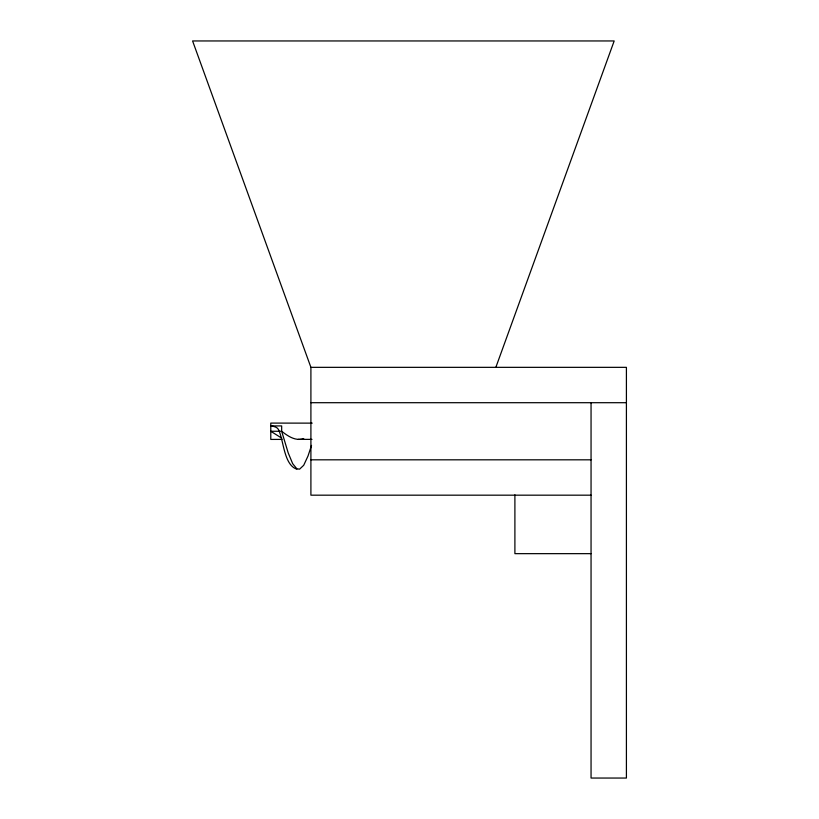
<?xml version="1.0" encoding="UTF-8"?>
<svg xmlns="http://www.w3.org/2000/svg" width="819" height="819" viewBox="0 0 819 819"><rect width="100%" height="100%" fill="white"/><g stroke="black" fill="none" stroke-linecap="round" stroke-linejoin="round"><path stroke-width="1.23" d="M311.537 445.393L307.985 456.07L303.716 465.264L299.58 469.174L296.826 468.765L292.69 463.697L288.196 452.876L281.664 431.255L281.664 425.921L270.782 425.921C273.495 426.371 276.832 426.791 278.388 429.371C283.835 440.284 283.743 464.946 296.867 469.174M495.853 367.342L614.178 40.95L192.588 40.95L310.903 367.342L310.903 495.178L591.052 495.178M303.716 438.544C295.567 441.513 287.807 436.036 281.664 431.255L270.782 431.255L281.818 438.206M282.023 439.404L270.782 439.424L270.782 423.095L312.213 423.136M310.903 367.342L626.412 367.342L626.412 778.05L591.052 778.05L591.052 402.702M310.903 402.702L626.412 402.702M298.208 439.393L311.998 439.373M310.903 459.817L591.052 459.817M591.052 553.654L514.895 553.654L514.895 494.84"/></g></svg>
